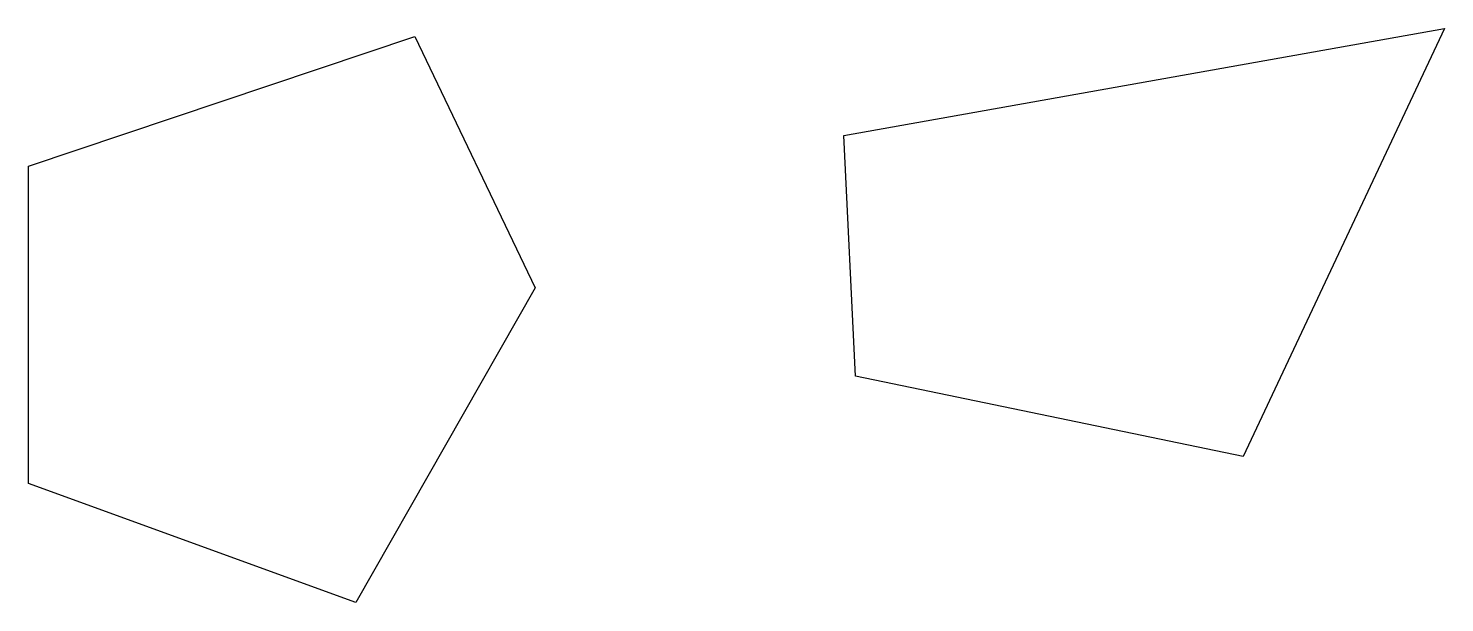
# Model space of a CAD drawing. Header units: metres. Extents: x 28 to 233, y 80 to 164.
import ezdxf

# ---------------------------------------------------------------- set-up
doc = ezdxf.new("R2010")
doc.units = ezdxf.units.M

msp = doc.modelspace()

# ---------------------------------------------------------------- linework, layer by layer
for points in [[(27.91, 97.61), (27.91, 143.55), (83.93, 162.33), (101.36, 125.96), (75.39, 80.36)], [(146.11, 147.99), (233.23, 163.53), (204.02, 101.53), (147.82, 113.15)]]:
    msp.add_lwpolyline(points, close=True)

doc.saveas('drawing.dxf')
